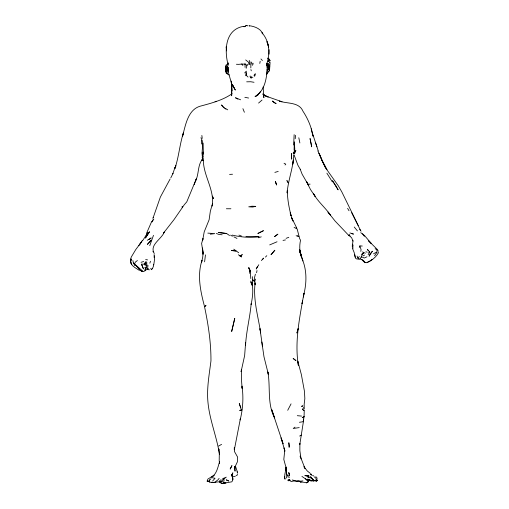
<?xml version="1.0" encoding="UTF-8"?>
<svg xmlns="http://www.w3.org/2000/svg" width="509" height="509" viewBox="0 0 509 509"><rect width="100%" height="100%" fill="white"/><g stroke="black" fill="none" stroke-linecap="round" stroke-linejoin="round"><path stroke-width="0.76" d="M203.365 159.508C203.04 175.51 214.925 189.812 212.17 206.081L212.488 203.721L210.344 211.19L209.11 219.793L204.224 231.818L202.627 240.452L203.002 238.581L201.609 243.487L203.085 253.126L203.008 254.258L202.525 247.998L203.085 253.126L202.716 257.287L201.526 262.415L201.997 260.417C197.008 275.401 200.508 291.193 204.376 305.973C208.206 324.023 211.07 342.379 210.955 360.868C209.294 374.471 206.629 388.189 207.933 401.964C209.53 419.893 216.789 436.665 219.449 454.314L218.825 448.944L219.086 450.007M293.757 154.908C293.292 167.805 288.088 180.091 287.121 192.936L287.337 190.29C287.343 198.834 288.953 207.411 291.091 215.682L290.2 212.87L292.013 218.908L292.98 221.033L291.689 217.776L296.69 227.949M285.485 478.963L284.614 478.842L284.626 476.411L284.582 477.569M154.494 259.526L154.526 255.862M249.684 273.39L249.715 270.508L248.799 267.715L250.218 270.387L250.791 278.563M249.715 270.508L250.205 271.73L250.218 270.387M250.822 67.869L250.918 61.818L252.012 63.466L252.489 65.343M245.586 343.855L245.612 342.602L244.644 355.543L241.088 371.672L241.571 369.419L241.368 378.117L242.106 388.405L242.023 386.878M266.85 63.58C270.317 53.089 269.573 41.426 261.989 32.741L262.765 33.861C260.697 28.517 254.271 26.271 249.041 25.698L249.435 26.105M200.934 137.684C204.631 144.486 200.425 152.306 203.008 159.158L203.027 152.013M219.328 452.838L219.188 460.728L219.614 463.362L219.5 461.835C217.82 467.447 216.802 473.656 211.649 477.289L214.149 475.19L207.869 479.09M286.491 476.418L286.605 471.76L286.535 474.369M234.267 449.778L234.331 447.532L234.452 451.521L237.639 457.146L237.385 461.848L235.024 466.855L235.113 466.505L234.744 468.541L234.878 466.352L235.031 471.162L234.668 467.905M289.316 475.915L289.398 473.16L289.309 475.68M269.051 49.678L269.026 54.158M248.042 77.044L246.356 75.396L246.458 72.902M311.699 478.454L310.592 476.666L311.094 478.18L313.391 479.675L313.83 480.375L313.601 481.164L313.773 480.693L315.249 480.929L316.471 480.229L315.911 480.89L317.171 480.661L316.025 480.241L315.911 480.89L317.171 480.661L316.083 479.465L316.821 480.617M153.584 264.279L153.495 266.105L152.42 268.695M266.716 74.18L269.547 70.337L270.088 62.442L269.566 62.632L269.28 61.672M376.825 252.922L376.997 249.964L375.146 248.647M226.289 72.227L225.608 67.277M268.466 68.62L267.887 64.63M231.837 93.529L231.652 95.787L231.716 85.563L231.958 91.175L231.232 81.033M294.145 134.643L293.648 145.014M228.63 65.203L228.344 62.804L227.428 64.249M294.087 150.18L294.323 141.877L294.806 149.442L293.712 153.082M303.504 420.898L303.663 419.015L303.192 421.999L304.058 416.674L304.242 410.827M204.605 261.849L205.451 254.875M295.22 138.747L295.525 135.299M174.975 168.244L175.853 165.819L174.975 168.244C178.933 156.664 179.652 144.34 183.463 132.69L182.496 136.457C185.429 125.698 187.675 109.868 200.082 106.222C210.891 103.327 222.478 100.343 231.697 93.974M245.077 67.436L245.026 63.237M245.567 345.102C246.318 331.143 249.97 317.559 251.191 303.688L251.115 304.497C252.591 297.383 253.558 289.856 251.834 282.718L251.834 283.424L250.994 282.101L251.675 284.607L250.733 281.032M201.462 144.015L201.857 140.274M360.843 251.433L361.046 249.474L359.869 245.911L362.287 246.032M266.977 65.966L267.2 63.924L266.977 65.349L267.473 63.937L268.707 63.466L269.204 67.201L268.078 67.156L267.422 68.111L267.072 68.976L267.416 70.287L268.892 69.218L269.725 66.278L269.204 67.201M267.225 70.452C266.322 78.793 264.877 88.165 258.356 94.089M234.394 449.53L240.439 418.423L240.153 419.925C242.939 408.886 243.652 397.37 241.985 386.115M286.338 467.097L285.924 470.526L286.141 467.345L286.3 468.611L283.812 459.436L284.696 450.929L284.754 451.585L284.098 447.926L284.843 450.777M352.234 246.318L352.476 244.225M301.042 458.921L299.871 450.713L299.884 443.441L299.795 444.516L303.281 422.419M237.468 473.777L237.067 475.368L236.017 475.514M231.71 93.923L231.875 92.657M245.631 75.746L246.305 71.145L244.695 72.927M233.02 85.964L233.905 87.815L232.295 84.526L235.33 90.068L231.519 83.457L229.114 75.014L226.015 72.94L225.951 70.026L226.969 67.341L225.506 68.836L225.951 70.026L226.48 71.26L228.42 70.827M246.356 75.396L246.541 74.219M303.434 297.021L304.045 293.241L302.022 303.758L302.581 300.972C298.758 322.267 294.8 344.033 298.401 365.647L297.784 361.142L301.353 374.522L304.452 391.306L304.84 398.598L304.166 404.305L304.248 409.001M352.489 247.196L352.864 244.797L352.89 248.716M203.339 154.195L203.142 143.048M154.469 259.984L153.756 264.865M147.82 266.703L148.03 265.475L147.133 264.954L146.452 265.24L145.561 264.152L146.115 261.41L144.2 263.713L146.916 262.708L146.586 264.158M266.964 71.737L267.098 68.88M259.794 63.434L260.163 61.309M266.576 73.964L266.831 72.475M286.281 467.211L284.83 474.407L284.614 478.842M256.6 272.709L257.007 270.514M303.86 294.323C306.634 283.061 306.933 271.049 302.645 260.118M287.394 475.947L287.712 474.592M130.819 260.576L130.756 258.896L130.565 261.747L131.144 257.274L135.788 249.525L141.578 241.832L139.88 244.25M206.953 481.069L209.574 481.476L209.403 482.061L211 482.354L215.701 482.335M352.845 241.947L352.495 245.134M255.372 274.211L254.341 278.328L255.168 284.792L255.136 282.851C252.954 299.731 258.209 316.382 260.672 332.924L259.972 328.668L262.428 346.12L261.855 341.984M225.506 68.836L225.372 67.207L226.028 65.025L227.529 65.419M307.856 480.381L307.85 478.95L309.688 480.661L311.54 481.056L313.499 480.75L310 480.222L309.688 480.661L306.698 479.682L301.92 476.399M246.159 68.314L246.999 65.241L248.029 64.357M153.133 217.801L160.367 197.066L170.07 179.079M254.055 75.746L254.538 74.104M306.233 482.99L308.174 482.106L308.448 481.183L306.698 479.682M251.834 283.424L252.718 280.516L252.318 276.642M151.657 221.568L146.484 233.446M175.064 167.264L172.799 173.849L172.971 173.512L170.795 177.876M349.925 236.061L348.894 235.578L349.301 234.382L349.925 236.061L351.859 238.148M149.748 245.694L153.483 235.323M149.837 263.166L150.492 261.27M266.932 67.697L267.486 66.1M362.033 259.66L364.877 262.708L365.036 262.256M255.537 279.085L254.589 281.789L252.369 279.575L253.495 280.268M254.621 76.369L255.569 73.71M359.278 247.52L359.869 245.911M194.158 184.697L196.417 178.621L186.765 201.876L184.385 204.593L174.002 219.633L163.51 233.065L164.299 232.059C161.518 239.319 149.118 244.829 154.272 253.565M195.532 181.007C198.924 174.485 197.587 166.596 201.596 160.31L201.526 159.794L203.237 160.596M251.223 78.348L250.702 77.642L251.242 76.331M131.367 259.545C128.535 264.833 135.916 268.039 139.358 270.4M293.19 153.247L294.628 153.527L295.831 150.651L293.534 152.954M232.263 476.494L232.123 474.541L232.562 477.372L231.417 474.693C232.785 476.748 233.593 479.739 231.843 481.819L221.937 483.55L220.009 482.589L221.339 481.349L219.366 482.017L220.607 482.036M208.798 481.457L209.53 479.72M360.391 258.693L362.484 254.169L363.611 253.056L361.282 254.455M152.935 219.812L151.987 221.962L153.839 219.01M222.624 478.683L226.27 477.168L223.413 479.236L223.057 480.025L224.736 478.664M231.309 94.668L231.856 93.478M228.547 69.059L225.951 70.026L228.102 70.013L228.547 69.059L227.453 68.378L226.429 68.702M291.059 403.872L287.712 410.299M257.357 266.703L256.212 269.013L258.795 264.756M305.279 478.816L307.557 480.191L308.072 481.177L307.366 482.545C302.174 482.443 297.224 481.164 292.198 479.974M207.405 481.578L207.494 479.631M368.128 254.786L369.693 251.885L367.371 249.442L368.44 250.791M152.827 218.323L153.355 217.368M225.372 67.207L225.92 66.234M148.545 268.281L144.766 267.53L145.65 268.644L144.556 270.343M142.253 240.585L138.753 245.713M146.121 235.61L147.839 232.683L142.431 240.948M231.703 474.999L232.887 472.836L232.327 473.974L232.352 476.284M212.667 480.948L215.046 478.256L212.412 477.811M374.579 255.69L376.584 252.668L375.547 252.591L373.517 253.832M228.185 70.496L228.312 71.343L227.758 72.157L226.53 72.195L225.773 71.19M260.602 91.372L259.208 93.3L259.857 92.721L255.143 96.665L258.451 94.521L255.143 96.665M302.422 409.325L304.026 410.559L302.422 409.325L303.695 407.62M294.024 152.942L295.831 150.651M268.593 71.54L269.547 70.337M219.118 478.384L217.928 479.872L214.798 482.208L220.779 481.673L223.413 479.236M151.294 269.694L152.681 268.447M285.886 478.282L287.159 476.736M262.631 259.291L263.637 258.095L261.372 260.563M239.726 255.772L241.514 255.423L242.284 254.513L241.4 255.308L239.726 255.772L241.546 256.95L238.346 254.742M150.944 240.191L147.394 244.371L151.637 240.191M285.034 164.999L285.772 164.159L284.047 163.249M226.613 65.018L227.835 63.72C224.412 49.895 225.309 29.948 242.908 26.443M265.456 257.09L266.799 255.683M209.829 479.885L211.07 478.689M267.467 58.433L267.887 58.039L270.317 60.889M258.572 103.079L262.033 100.044M268.008 61.805L269.904 60.126L268.498 61.265M244.994 26.353L246.025 25.45L247.845 25.851M144.715 271.03L146.255 269.694M131.265 262.243L130.66 262.771L131.806 264.4M371.99 259.444L370.418 260.773L366.785 262.574M287.916 480.14L289.373 479.306L290.073 480.197M358.177 258.47L357.859 257.808L359.405 256.581M137.398 260.538L135.33 262.141L134.605 263.91L135.152 265.399M219.487 480.916L221.116 479.675M295.01 427.14L293.203 428.508L299.209 427.592M268.205 65.464L269.07 64.853M148.793 239.599L151.205 237.932L147.279 240.28M268.345 60.342L269.21 59.744M308.785 477.003L307.894 477.588L309.816 477.378M358.584 258.769L361.969 259.52M288.8 237.321L286.077 238.339M218.571 446.075L221.587 444.37M299.629 436.054L301.328 435.112M363.038 255.868L364.565 255.079M366.989 256.765L364.196 258.044L362.491 257.14L361.205 257.121M269.694 244.905L277.036 241.775M215.008 101.787L216.363 101.246M368.624 252.273L369.693 251.885M201.596 160.31L202.633 159.96L202.188 157.179M141.502 264.165L143.423 268.822L141.502 264.165L145.561 264.152M258.248 237.767L261.27 236.844M366.722 262.765C371.36 260.812 375.979 257.312 378.435 252.788L378.104 251.86M243.359 26.538L245.414 26.449M141.044 262.294L143.697 261.511M274.86 172.392L278.207 171.425M141.839 271.551L142.794 271.278M269.325 59.031L269.636 59.807M364.877 262.708L365.888 262.428M221.867 481.45L224.463 480.84M250.702 77.642L252.884 77.203M316.025 480.241L313.773 480.693L313.391 479.675M233.262 476.71L235.247 476.322M306.66 480.089L308.009 479.822M283.023 240.388L285.485 239.924M246.999 65.241C243.83 62.861 239.924 64.834 236.411 64.268M207.589 481.438L208.836 481.221M299.419 422.298L302.607 421.802M302.919 480.89L300.622 481.196L297.657 480.426M210.3 234.185L214.747 233.637L207.85 233.116M297.867 481.393L293.839 480.986L291.123 481.539L289.545 480.152L289.634 480.655L288.189 480.763L288.088 479.993M213.125 482.487L211.96 482.564L211.948 482.118M229.572 174.402L232.518 174.237M310.096 184.143L307.786 184.22L306.647 181.681L308.308 184.894L302.117 174.173L300.221 169.223M224.946 483.512L221.937 483.55L221.192 482.545M359.329 259.138L356.669 258.966L355.568 258.286L354.13 252.413L352.591 248.666M226.378 208.754L230.908 208.766M245.923 236.475L259.126 236.723C250.129 237.957 241.031 237.188 232.25 235.094M308.072 481.177L308.448 481.183M246.674 81.822L250.676 81.739L254.01 82.28M226.257 67.08L227.892 67.105L228.172 68.327L227.453 68.378L226.938 69.771L228.102 70.013M146.707 269.21L148.004 269.248L145.898 266.951L147.056 267.346L146.452 265.24M144.085 271.513L143.131 271.469L133.383 262.981L132.894 260.538M305.826 475.648L308.759 475.845L304.859 475.635L309.141 476.169L306.488 475.75M297.294 415.681L301.576 416.088M222.14 234.789L218.819 234.407L216.344 233.478M317.171 480.661L316.095 480.89L316.604 481.03M147.451 269.522L149.487 269.827M226.556 233.466L218.291 232.518L226.556 233.466L229.54 235.527M145.669 259.565L147.578 259.902M244.854 97.314L248.602 98.033M351.395 233.536L353.513 234.089L349.906 232.944M226.868 73.69L228.891 73.964L229.114 75.014M296.13 235.743L298.872 236.52L297.498 235.731M287.515 475.521L288.915 475.979M288.164 476.958L289.424 477.372M150.454 268.695L151.758 269.134M246.025 25.45L246.871 25.749M238.893 235.094L241.419 236.011M365.926 251.745L367.167 252.222M293.178 152.967L294.628 153.527M240.623 99.809L235.444 97.747L237.881 99.134M362.427 251.936L365.379 253.208M315.669 476.812L316.732 477.302L317.171 479.3M294.1 227.389L297.021 228.878L296.162 227.886M142.514 271.361L140.007 270.082L141.871 271.507M233.905 236.863L236.971 238.447M312.571 475.381L313.767 476.023M360.728 232.658L364.603 235.616L371.22 243.442L368.293 240.547L377.436 249.582L378.181 251.026M225.595 108.538L227.758 109.849M230.59 235.139L232.371 236.24M364.749 261.887L363.006 260.245M233.746 249.168L238.696 252.744M225.869 109.111L222.497 106.445L221.555 104.93L224.278 108.048M300.425 482.08L301.073 482.538M209.81 482.023L209.218 480.814L209.574 481.476M152.846 251.586L153.298 251.91M311.094 478.18L312.634 479.281L310.993 477.404M311.533 474.483L310.904 474L311.12 474.49L310.528 474.299L311.565 475.33M310.369 473.446L307.283 470.978L303.956 466.708L304.948 468.42L300.176 456.083L300.393 457.521M245.688 59.941L248.449 62.168L249.066 64.344M365.131 262.689L361.772 259.641M314.409 476.888L316.038 478.492M308.791 185.206L307.786 184.22L310.445 189.437L315.173 196.487L313.544 193.732C317.896 201.704 325.219 207.507 330.386 214.995L327.974 212.068L335.024 220.976L348.894 235.578M260.958 58.98L262.402 60.533M262.771 93.891L265.501 95.966L268.173 97.015L262.988 94.356L265.501 95.966L282.018 101.775L279.441 101.126C287.458 103.893 299.088 101.857 303.008 111.293C307.964 118.807 311.533 127.244 312.952 136.157L311.222 128.79M325.588 167.925L338.313 185.81L341.876 192.02L358.234 225.525M354.239 227.02L357.388 230.882M359.685 229.355L361.085 231.226M144.524 264.476L145.364 265.603M241.743 63.937L242.869 65.464M362.573 233.726L364.399 236.38M326.034 168.085L327.045 169.675M326.88 173.155L332.345 181.891M347.602 208.385L349.021 210.764M326.269 168.428L322.42 161.315L317.858 150.906M300.297 169.332L297.918 165.234L294.03 154.812M133.383 262.981L134.77 265.405M360.461 230.221L351.674 212.73M322.591 161.684L319.009 153.12L322.42 161.315L325.773 167.76L321.898 160.163M237.022 471.805L237.372 472.511M357.07 256.091L357.859 257.808M322.42 161.315L325.098 167.187M242.908 108.672L244.39 112.26M212.838 197.225L213.405 198.593L212.482 196.073M268.078 67.156L268.892 69.218M299.508 249.295L302.855 260.971L300.151 252.776M248.799 267.715L250.205 271.73M297.211 229.222L299.661 238.651L300.533 240.223C299.267 245.853 299.546 251.764 301.5 257.21M312.672 133.962L318.316 151.02M263.427 96.214L263.916 97.664L263.115 86.982M315.663 143.016L316.935 146.872M235.552 466.422L237.48 472.269M299.566 250.88L301.271 256.212M301.646 257.191L299.693 250.008L300.393 253.113M310 480.222L309.644 479.071L309.688 480.661M289.023 473.605L288.711 472.562L289.303 475.012M250.918 69.555L251.281 70.827M284.83 450.783L281.076 437.893L283.087 443.784L271.768 409.79L274.631 417.946C266.958 403.631 270.673 387.222 267.836 371.964L268.402 374.446L263.98 356.764L262.262 344.956M252.96 63.122L253.227 64.166M352.018 238.696L353.004 241.406L352.902 240.235M299.534 249.404L300.539 254.036M202.092 152.789L202.926 156.727M298.821 137.748L299.865 142.972M289.373 479.306L289.634 480.655M249.83 64.681L249.251 60.374M251.834 282.718L252.292 285.734L251.745 282.145M244.046 26.334L244.11 26.812M228.312 71.343L228.516 72.851M354.741 254.525L355.091 257.179M201.863 135.426L202.226 138.416M266.741 63.262L267.091 66.851M145.65 268.644L145.771 270.075M232.759 477.836L232.855 479.841M250.104 75.936L250.123 76.942M154.144 254.538L154.157 257.554M286.58 468.649L286.332 474.134L286.58 468.649M289.233 445.445L289.15 447.296L288.832 442.722L289.233 445.445M293.343 160.201L292.739 164.273L293.343 160.201M298.268 328.4L296.963 332.911L298.268 328.4M234.738 318.43L231.697 331.378L234.738 318.43M370.189 253.73L369.076 256.224L372.403 251.217L370.189 253.73M231.894 465.716L230.214 468.974L231.894 465.716M147.445 234.859L145.415 238.066L149.519 231.729L147.445 234.859M304.058 416.674L303.587 417.38L302.174 417.539L304.058 416.674M205.916 305.406L204.815 306.577L205.916 305.406M274.803 250.275L271.068 254.697L274.803 250.275M182.667 207.01L182.05 206.934L182.667 207.01M302.836 405.928L301.633 406.284L302.836 405.928M276.33 235.285L274.536 236.621L277.908 234.153L276.33 235.285M263.357 230.73L257.968 233.427L263.357 230.73M241.221 409.949L239.682 410.407L241.883 409.866L241.221 409.949M255.703 206.374L252.68 207.023L248.736 206.826L251.936 206.215L255.703 206.374M235.928 250.975L231.398 250.523L235.928 250.975M225.341 482.5L222.999 482.277L225.951 483.003L225.341 482.5M227.199 480.273L226.27 479.834L228.7 481.03L227.199 480.273M276.012 103.594L273.747 102.411L272.41 101.03L276.012 103.594M295.869 360.544L293.197 358.495L295.869 360.544M227.892 67.105L226.893 66.246L228.032 67.748L227.892 67.105M139.72 269.636L135.96 265.437L139.72 269.636M287.655 181.713L286.872 180.561L288.285 182.839L287.655 181.713M336.004 186.078L332.453 180.708L338.141 189.857L336.004 186.078M267.518 42.953L266.932 41.674L268.663 47.172L267.518 42.953M275.935 183.024L275.344 181.401L276.591 185.022L275.935 183.024M240.891 408.243L239.3 403.631L240.891 408.243M311.68 146.745L310.076 138.613L311.68 146.745M226.416 48.889L226.206 46.783L226.48 50.887L226.416 48.889M291.714 159.037L291.377 153.648L291.714 159.037"/></g></svg>
